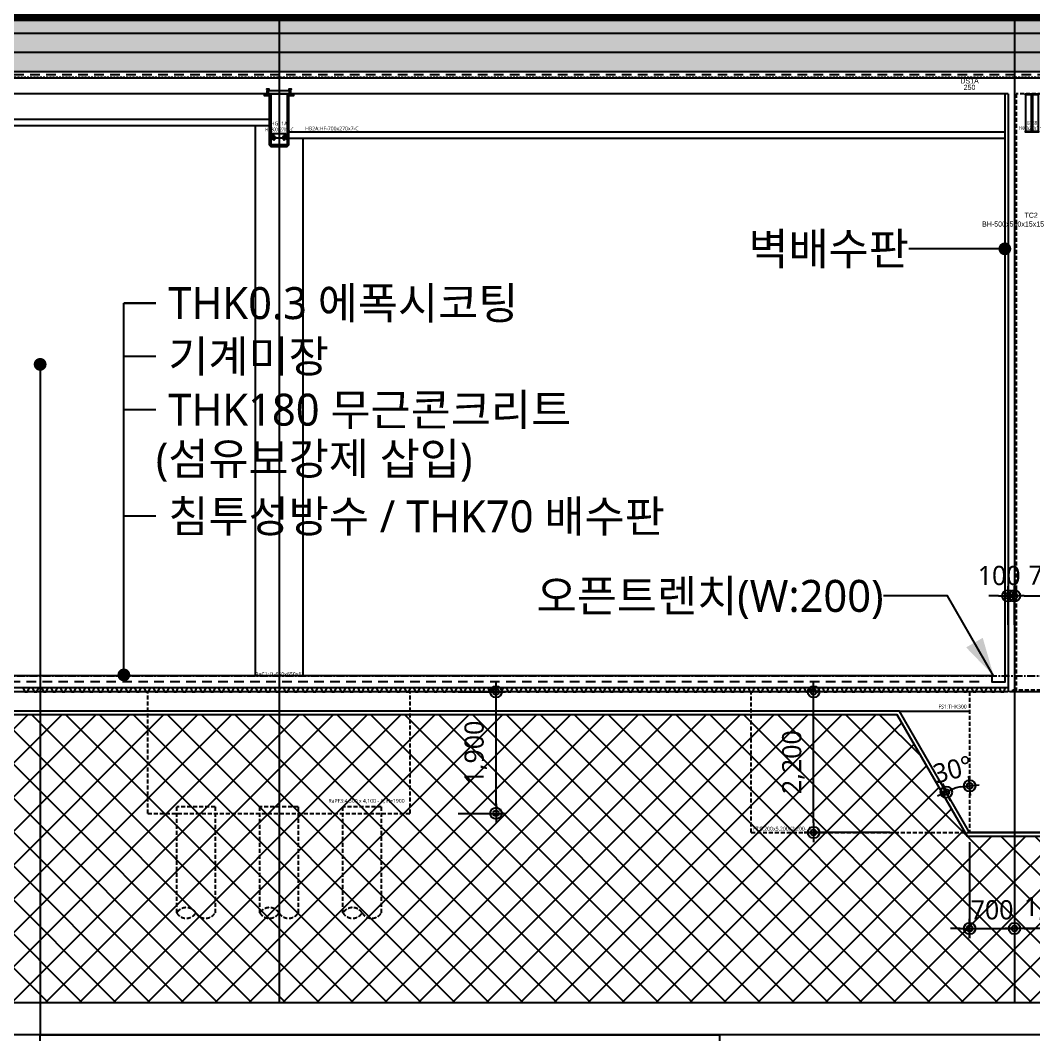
# Model space of a CAD drawing. Header units: millimetres. Extents: x 367092 to 767578, y 396038 to 811791.
# Drawn here: x 705296 to 721144, y 443014 to 458875 of the extents above; entities that cross this region are included whole.
import ezdxf
from ezdxf.enums import TextEntityAlignment as Align

# ---------------------------------------------------------------- set-up
doc = ezdxf.new("R2010")
doc.units = ezdxf.units.MM
doc.header["$LTSCALE"] = 100
doc.header["$MEASUREMENT"] = 0
doc.header["$PDSIZE"] = -10
for name, pattern in [('CENTER', [2, 1.25, -0.25, 0.25, -0.25]), ('HID', [2.5, 1.5, -1]), ('HIDDEN', [9.525, 6.35, -3.175]), ('HIDDEN2', [0.1875, 0.125, -0.0625])]:
    doc.linetypes.add(name, pattern=pattern)
doc.layers.get('0').update_dxf_attribs({"linetype": 'CONTINUOUS'})
doc.layers.get('Defpoints').update_dxf_attribs({"color": 171, "linetype": 'CONTINUOUS'})
for name, color, linetype in [('251', 251, 'CONTINUOUS'), ('BOLT', 8, 'CONTINUOUS'), ('cen', 14, 'CONTINUOUS'), ('CEN(ST)', 1, 'CENTER'), ('CON', 2, 'CONTINUOUS'), ('DIM', 7, 'CONTINUOUS'), ('ELE-6', 8, 'CONTINUOUS'), ('FIN', 8, 'CONTINUOUS'), ('FIN(내화피복)', 8, 'CONTINUOUS'), ('HAT-252', 252, 'CONTINUOUS'), ('HF', 3, 'CONTINUOUS'), ('LED', 7, 'CONTINUOUS'), ('NDIM', 7, 'CONTINUOUS'), ('plate', 8, 'CONTINUOUS'), ('STEEL', 5, 'CONTINUOUS'), ('STL', 3, 'CONTINUOUS'), ('STUD', 6, 'CONTINUOUS'), ('TEXT(MIN)', 7, 'CONTINUOUS'), ('TITLE', 7, 'CONTINUOUS'), ('wire-meshes', 1, 'CONTINUOUS'), ('배수판', 5, 'CONTINUOUS'), ('벽배수판', 3, 'CONTINUOUS')]:
    doc.layers.add(name, color=color, linetype=linetype)
doc.styles.add('CGS', font='cgse', dxfattribs={"bigfont": 'cgs'})
doc.styles.add('TE', font='malgun_0.ttf')
doc.styles.add('나눔바른고딕', font='NanumBarunGothic.ttf')
doc.dimstyles.new('BA', dxfattribs={"dimscale": 500, "dimtxt": 3, "dimasz": 1, "dimexe": 1, "dimexo": 5, "dimgap": 0.9, "dimtad": 1, "dimdec": 0, "dimdsep": 46, "dimlunit": 6, "dimtxsty": 'TE', "dimblk": 'DDD', "dimcen": 2.5, "dimclrd": 256, "dimclre": 256, "dimclrt": 3, "dimazin": 2, "dimtfac": 1, "dimtdec": 0, "dimtix": 1, "dimtmove": 2, "dimatfit": 3, "dimldrblk": 'DDD', "dimfxl": 1, "dimtolj": 1, "dimtzin": 0, "dimarcsym": 2})
doc.dimstyles.new('NDIM 1200', dxfattribs={"dimscale": 500, "dimtxt": 3, "dimasz": 1, "dimexe": 2, "dimexo": 2, "dimgap": 1, "dimtad": 1, "dimdec": 0, "dimdsep": 46, "dimtxsty": 'CGS', "dimblk": 'DOT0', "dimcen": 1, "dimdle": 8, "dimclrd": 2, "dimclre": 2, "dimclrt": 2, "dimadec": 0, "dimazin": 0, "dimtfac": 1, "dimtdec": 0, "dimtix": 1, "dimtmove": 2, "dimatfit": 3, "dimldrblk": 'DOT0', "dimfxl": 1, "dimtolj": 1, "dimtzin": 0, "dimlwd": -1, "dimlwe": -1, "dimarcsym": 0})

# ---------------------------------------------------------------- blocks, each defined once
blk = doc.blocks.new('*U325')
at = {"layer": 'BOLT'}
for p, q in [((-20, 0), (20, 0)), ((-20, 0), (-20, -4)), ((-17, 18), (17, 18)), ((20, 0), (20, -4)), ((-20, -4), (20, -4)), ((-18, -19), (-18, -6)), ((-14, -4), (14, -4)), ((-14, -20), (14, -20)), ((-10, -20), (-10, -31)), ((-10, -31), (-8, -33)), ((-10, -31), (10, -31)), ((-9, -19), (-9, -6)), ((-8, -33), (8, -33)), ((10, -31), (8, -33)), ((9, -19), (9, -6)), ((10, -20), (10, -31)), ((18, -19), (18, -6))]:
    blk.add_line(p, q, dxfattribs=at)
at = {"layer": 'BOLT', "linetype": 'HIDDEN'}
for p, q in [((-10, 18), (-10, 0)), ((10, 18), (10, 0))]:
    blk.add_line(p, q, dxfattribs=at)
at = {"layer": 'BOLT'}
for centre, radius, start, end in [((0, 13), 17.6, 15.5187, 164.4813), ((-14, -11), 6.71, 47.8966, 132.1034), ((-14, -14), 6.71, 227.8966, 312.1034), ((0, -29), 24.2, 68.2132, 111.7868), ((0, 4), 24.2, 248.2132, 291.7868), ((14, -11), 6.71, 47.8966, 132.1034), ((14, -14), 6.71, 227.8966, 312.1034)]:
    blk.add_arc(centre, radius, start, end, dxfattribs=at)
at = {"layer": 'cen'}
blk.add_line((0, 36), (0, -38), dxfattribs=at)
blk = doc.blocks.new('SB16')
at = {"layer": 'STUD'}
for p, q in [((-8, 0), (-8, 70)), ((8, 0), (8, 70))]:
    blk.add_line(p, q, dxfattribs=at)
blk.add_lwpolyline([(-15, 70), (-15, 80), (14, 80), (14, 70)], close=True, dxfattribs=at)
blk = doc.blocks.new('*U327')
at = {"layer": 'Defpoints'}
blk.add_point((0, 0), dxfattribs=at)
at = {"layer": 'HF'}
for p, q in [((-209, 0), (-147, 0)), ((-209, 0), (-209, -6)), ((209, 0), (147, 0)), ((209, 0), (209, -6)), ((-209, -6), (-147, -6)), ((-135, -18), (-135, -682)), ((-129, -18), (-129, -682)), ((129, -18), (129, -682)), ((135, -18), (135, -682)), ((209, -6), (147, -6)), ((-135, -718), (-135, -782)), ((-129, -718), (-129, -782)), ((-117, -694), (-55, -694)), ((-117, -700), (-55, -700)), ((-117, -706), (-55, -706)), ((-55, -694), (-55, -700)), ((-55, -700), (-55, -706)), ((117, -694), (55, -694)), ((55, -694), (55, -700)), ((117, -700), (55, -700)), ((55, -700), (55, -706)), ((117, -706), (55, -706)), ((129, -718), (129, -782)), ((135, -718), (135, -782)), ((-117, -794), (117, -794)), ((-117, -800), (117, -800))]:
    blk.add_line(p, q, dxfattribs=at)
for centre, radius, start, end in [((-147, -18), 18, 360, 450), ((147, -18), 18, 90, 180), ((-147, -18), 12, 360, 450), ((147, -18), 12, 90, 180), ((-117, -682), 18, 180, 270), ((-117, -718), 18, 90, 180), ((-117, -782), 18, 180, 270), ((-117, -682), 12, 180, 270), ((-117, -718), 12, 90, 180), ((-117, -782), 12, 180, 270), ((117, -682), 12, 270, 360), ((117, -682), 18, 270, 360), ((117, -718), 18, 0, 90), ((117, -718), 12, 0, 90), ((117, -782), 12, 270, 360), ((117, -782), 18, 270, 360)]:
    blk.add_arc(centre, radius, start, end, dxfattribs=at)
blk = doc.blocks.new('*U326')
for p, q in [((185, 0), (185, -50)), ((-185, 0), (-185, -50)), ((-185, 0), (185, 0)), ((-185, -50), (185, -50))]:
    blk.add_line(p, q)
at = {"linetype": 'ByBlock'}
blk.add_line((-185, -6), (185, -6), dxfattribs=at)
at = {"layer": 'Defpoints'}
blk.add_point((0, -50), dxfattribs=at)
blk = doc.blocks.new('HG11A-SEC')
at = {"layer": 'plate'}
for p, q in [((-105, -694), (-105, -619)), ((-105, -619), (105, -619)), ((105, -694), (105, -619))]:
    blk.add_line(p, q, dxfattribs=at)
for points in [[(-105, -688), (105, -688)], [(105, -694), (-105, -694)]]:
    blk.add_lwpolyline(points, dxfattribs=at)
at = {"layer": 'BOLT', "rotation": 180}
for p in [(-80, -688), (80, -688)]:
    blk.add_blockref('*U325', p, dxfattribs=at)
at = {"layer": 'HF'}
blk.add_blockref('*U327', (0, 0), dxfattribs=at)
at = {"layer": 'plate', "xscale": -1, "rotation": 180}
blk.add_blockref('*U326', (0, 0), dxfattribs=at)
at = {"layer": 'STUD'}
for p in [(-174, 0), (174, 0)]:
    blk.add_blockref('SB16', p, dxfattribs=at)
at = {"layer": 'Defpoints', "style": '나눔바른고딕'}
blk.add_text('HG11A', height=60, dxfattribs=at).set_placement((1, -512), align=Align.BOTTOM_CENTER)
at = {"layer": 'Defpoints', "style": '나눔바른고딕', "width": 0.6}
blk.add_text('HF-800x270x8-C', height=60, dxfattribs=at).set_placement((8, -605), align=Align.BOTTOM_CENTER)
blk = doc.blocks.new('DDD')
at = {"layer": 'DIM', "color": 0}
for p, q in [((-1, 0), (1, 0)), ((0, -1), (0, 1))]:
    blk.add_line(p, q, dxfattribs=at)
for radius in [0.6, 0.3]:
    blk.add_circle((0, 0), radius, dxfattribs=at)
blk = doc.blocks.new('*D252')
at = {"layer": 'Defpoints', "color": 0, "ltscale": 0.4, "transparency": 16777216}
for p in [(721542, 449875), (720842, 449275), (721542, 449275)]:
    blk.add_point(p, dxfattribs=at)
at = {"layer": 'NDIM', "lineweight": -2, "ltscale": 0.4, "transparency": 16777216}
for p, q in [((720842, 449425), (720842, 450025)), ((721542, 449425), (721542, 450025)), ((720992, 449875), (721392, 449875))]:
    blk.add_line(p, q, dxfattribs=at)
at = {"layer": 'NDIM', "lineweight": -2, "ltscale": 0.4, "transparency": 16777216, "xscale": 150, "yscale": 150, "zscale": 150, "rotation": 180}
blk.add_blockref('DDD', (720842, 449875), dxfattribs=at)
at = {"layer": 'NDIM', "lineweight": -2, "ltscale": 0.4, "transparency": 16777216, "xscale": 150, "yscale": 150, "zscale": 150}
blk.add_blockref('DDD', (721542, 449875), dxfattribs=at)
at = {"layer": 'NDIM', "color": 3, "ltscale": 0.4, "transparency": 16777216, "insert": (721397, 450196), "char_height": 300, "attachment_point": 5, "style": 'TE'}
blk.add_mtext('\\A1;700', dxfattribs=at)
blk = doc.blocks.new('*D253')
at = {"layer": 'Defpoints', "color": 0, "ltscale": 0.4, "transparency": 16777216}
for p in [(720742, 449875), (720742, 449275), (720842, 449275)]:
    blk.add_point(p, dxfattribs=at)
at = {"layer": 'NDIM', "lineweight": -2, "ltscale": 0.4, "transparency": 16777216}
for p, q in [((720742, 449425), (720742, 450025)), ((720842, 449425), (720842, 450025)), ((720592, 449875), (720442, 449875)), ((720842, 449875), (720742, 449875)), ((720992, 449875), (721142, 449875))]:
    blk.add_line(p, q, dxfattribs=at)
at = {"layer": 'NDIM', "lineweight": -2, "ltscale": 0.4, "transparency": 16777216, "xscale": 150, "yscale": 150, "zscale": 150}
blk.add_blockref('DDD', (720742, 449875), dxfattribs=at)
at = {"layer": 'NDIM', "lineweight": -2, "ltscale": 0.4, "transparency": 16777216, "xscale": 150, "yscale": 150, "zscale": 150, "rotation": 180}
blk.add_blockref('DDD', (720842, 449875), dxfattribs=at)
at = {"layer": 'NDIM', "color": 3, "ltscale": 0.4, "transparency": 16777216, "insert": (720604, 450192), "char_height": 300, "attachment_point": 5, "style": 'TE'}
blk.add_mtext('\\A1;100', dxfattribs=at)
blk = doc.blocks.new('DOT0')
blk.add_line((-3, 0), (3, 0))
at = {"color": 6}
blk.add_circle((0, 0), 0.75, dxfattribs=at)
blk = doc.blocks.new('*D255')
at = {"layer": 'Defpoints', "color": 0, "ltscale": 0.4, "transparency": 16777216}
for p in [(711392, 448375), (712735, 448375), (711392, 446475)]:
    blk.add_point(p, dxfattribs=at)
at = {"layer": 'NDIM', "lineweight": -2, "ltscale": 0.4, "transparency": 16777216}
for p, q in [((712142, 448375), (712885, 448375)), ((712735, 446625), (712735, 448225)), ((712142, 446475), (712885, 446475))]:
    blk.add_line(p, q, dxfattribs=at)
at = {"layer": 'NDIM', "lineweight": -2, "ltscale": 0.4, "transparency": 16777216, "xscale": 150, "yscale": 150, "zscale": 150}
for p, rotation in [((712735, 448375), 90), ((712735, 446475), 270)]:
    blk.add_blockref('DDD', p, dxfattribs=dict(at, rotation=rotation))
at = {"layer": 'NDIM', "color": 3, "ltscale": 0.4, "transparency": 16777216, "insert": (712419, 447425), "char_height": 300, "attachment_point": 5, "rotation": 90, "style": 'TE'}
blk.add_mtext('\\A1;1,900', dxfattribs=at)
blk = doc.blocks.new('A$C51E23882')
at = {"layer": 'TITLE'}
blk.add_lwpolyline([(8500, 0), (0, 0), (0, 5200), (8500, 5200)], close=True, dxfattribs=at)
for points in [[(8500, 3200), (0, 3200)], [(3300, 3200), (3300, 0)], [(5300, 3200), (5300, 0)], [(3300, 1600), (8500, 1600)]]:
    blk.add_lwpolyline(points, dxfattribs=at)
at = {"layer": 'TITLE', "style": '나눔바른고딕'}
for s, p in [('F.L', (4352, 2378)), ('S.L', (4352, 778))]:
    blk.add_text(s, height=700, dxfattribs=at).set_placement(p, align=Align.MIDDLE)
blk = doc.blocks.new('*U166')
at = {"layer": 'Defpoints'}
for p, q in [((-100, 283), (-100, -283)), ((100, -283), (100, 283)), ((-5.5, 0), (5.5, 0))]:
    blk.add_line(p, q, dxfattribs=at)
at = {"layer": 'STEEL', "color": 0, "linetype": 'ByBlock', "ltscale": 0.5}
for p, q in [((-5.5, 283), (-100, 283)), ((-5.5, -283), (-5.5, 283)), ((100, 283), (5.5, 283)), ((5.5, 283), (5.5, -283)), ((-100, -283), (-5.5, -283)), ((5.5, -283), (100, -283))]:
    blk.add_line(p, q, dxfattribs=at)
for points in [[(-100, 283), (-100, 300), (100, 300), (100, 283)], [(100, -283), (100, -300), (-100, -300), (-100, -283)]]:
    blk.add_lwpolyline(points, dxfattribs=at)
blk = doc.blocks.new('SG1')
at = {"layer": 'STL'}
blk.add_blockref('*U166', (0, -225), dxfattribs=at)
at = {"layer": 'Defpoints', "style": 'TE'}
for s, width, p in [('H-600x200x11x17', 0.5, (2, -459)), ('SG1,SB1', 0.6, (2, -379))]:
    blk.add_text(s, height=60, dxfattribs=dict(at, width=width)).set_placement(p, align=Align.MIDDLE_CENTER)
blk = doc.blocks.new('*D330')
at = {"layer": 'Defpoints', "color": 0, "ltscale": 0.4, "transparency": 16777216}
for p in [(717702, 448375), (719045, 448375), (719045, 446175)]:
    blk.add_point(p, dxfattribs=at)
at = {"layer": 'NDIM', "lineweight": -2, "ltscale": 0.4, "transparency": 16777216}
for p, q in [((718895, 448375), (717552, 448375)), ((717702, 446325), (717702, 448225)), ((718895, 446175), (717552, 446175))]:
    blk.add_line(p, q, dxfattribs=at)
at = {"layer": 'NDIM', "lineweight": -2, "ltscale": 0.4, "transparency": 16777216, "xscale": 150, "yscale": 150, "zscale": 150}
for p, rotation in [((717702, 448375), 90), ((717702, 446175), 270)]:
    blk.add_blockref('DDD', p, dxfattribs=dict(at, rotation=rotation))
at = {"layer": 'NDIM', "color": 3, "ltscale": 0.4, "transparency": 16777216, "insert": (717386, 447275), "char_height": 300, "attachment_point": 5, "rotation": 90, "style": 'TE'}
blk.add_mtext('\\A1;2,200', dxfattribs=at)
blk = doc.blocks.new('*D331')
at = {"layer": 'Defpoints', "color": 0, "ltscale": 0.4, "transparency": 16777216}
for p in [(720142, 446175), (720842, 446175), (720842, 444675)]:
    blk.add_point(p, dxfattribs=at)
at = {"layer": 'NDIM', "lineweight": -2, "ltscale": 0.4, "transparency": 16777216}
for p, q in [((720142, 446025), (720142, 444525)), ((720842, 446025), (720842, 444525)), ((719992, 444675), (719842, 444675)), ((720142, 444675), (720842, 444675)), ((720992, 444675), (721142, 444675))]:
    blk.add_line(p, q, dxfattribs=at)
at = {"layer": 'NDIM', "lineweight": -2, "ltscale": 0.4, "transparency": 16777216, "xscale": 150, "yscale": 150, "zscale": 150}
blk.add_blockref('DDD', (720142, 444675), dxfattribs=at)
at = {"layer": 'NDIM', "lineweight": -2, "ltscale": 0.4, "transparency": 16777216, "xscale": 150, "yscale": 150, "zscale": 150, "rotation": 180}
blk.add_blockref('DDD', (720842, 444675), dxfattribs=at)
at = {"layer": 'NDIM', "color": 3, "ltscale": 0.4, "transparency": 16777216, "insert": (720492, 444965), "char_height": 300, "attachment_point": 5, "style": 'TE'}
blk.add_mtext('\\A1;700', dxfattribs=at)
blk = doc.blocks.new('*D332')
at = {"layer": 'Defpoints', "color": 0, "ltscale": 0.4, "transparency": 16777216}
for p in [(719420, 447425), (720142, 447425), (720015, 446894), (720142, 446175), (720142, 446175)]:
    blk.add_point(p, dxfattribs=at)
at = {"layer": 'NDIM', "lineweight": -2, "ltscale": 0.4, "transparency": 16777216}
blk.add_arc((720142, 446175), 730, 101.7945, 108.2055, dxfattribs=at)
at = {"layer": 'NDIM', "lineweight": -2, "ltscale": 0.4, "transparency": 16777216, "xscale": 150, "yscale": 150, "zscale": 150}
for p, rotation in [((719777, 446807), 204.1027424102776), ((720142, 446905), 5.89725758960266)]:
    blk.add_blockref('DDD', p, dxfattribs=dict(at, rotation=rotation))
at = {"layer": 'NDIM', "color": 3, "ltscale": 0.4, "transparency": 16777216, "insert": (719878, 447160), "char_height": 300, "attachment_point": 5, "rotation": 15, "style": 'TE'}
blk.add_mtext('\\A1;30°', dxfattribs=at)
blk = doc.blocks.new('*D333')
at = {"layer": 'Defpoints', "color": 0, "ltscale": 0.4, "transparency": 16777216}
for p in [(720842, 446175), (722142, 446175), (720842, 444675)]:
    blk.add_point(p, dxfattribs=at)
at = {"layer": 'NDIM', "lineweight": -2, "ltscale": 0.4, "transparency": 16777216}
for p, q in [((720842, 446025), (720842, 444525)), ((722142, 446025), (722142, 444525)), ((721992, 444675), (720992, 444675))]:
    blk.add_line(p, q, dxfattribs=at)
at = {"layer": 'NDIM', "lineweight": -2, "ltscale": 0.4, "transparency": 16777216, "xscale": 150, "yscale": 150, "zscale": 150, "rotation": 180}
blk.add_blockref('DDD', (720842, 444675), dxfattribs=at)
at = {"layer": 'NDIM', "lineweight": -2, "ltscale": 0.4, "transparency": 16777216, "xscale": 150, "yscale": 150, "zscale": 150}
blk.add_blockref('DDD', (722142, 444675), dxfattribs=at)
at = {"layer": 'NDIM', "color": 3, "ltscale": 0.4, "transparency": 16777216, "insert": (721492, 444991), "char_height": 300, "attachment_point": 5, "style": 'TE'}
blk.add_mtext('\\A1;1,300', dxfattribs=at)

msp = doc.modelspace()

# ---------------------------------------------------------------- hatches: boundary and pattern name
at = {"layer": '251', "ltscale": 10000}
h = msp.add_hatch(dxfattribs=at)
h.set_pattern_fill('DASH', color=256, scale=800)
h.set_pattern_definition([(0, (620184.56, 441720.9), (100, 100), [100, -100])])
h.paths.add_polyline_path([(735076.8, 458374.8), (693321.8, 458374.8), (693321.8, 458074.8), (735076.8, 458074.8)])
at = {"layer": 'HAT-252', "ltscale": 10000}
h = msp.add_hatch(dxfattribs=at)
h.set_pattern_fill('ANSI31', color=256, scale=200, angle=135)
h.paths.add_polyline_path([(734026.9, 458874.8), (734026.9, 458894.8), (734076.9, 458894.8), (734076.9, 459024.8), (700591.8, 459024.8), (700591.8, 458874.8)])
at = {"layer": 'HAT-252', "ltscale": 100}
h = msp.add_hatch(dxfattribs=at)
h.set_pattern_fill('GOST_GROUND', color=256, scale=30)
h.set_pattern_definition([(45, (-34458612.32, 1552683.68), (424.2640687, -3e-14), [600]), (45, (-34458522.32, 1552683.68), (424.2640687, -3e-14), [600]), (45, (-34458432.32, 1552683.68), (424.2640687, -3e-14), [600])])
h.paths.add_polyline_path([(734026.9, 458674.8), (734026.9, 458874.8), (693321.8, 458874.8), (693321.8, 458674.8)])
h = msp.add_hatch(dxfattribs=at)
h.set_pattern_fill('GOST_GROUND', color=256, scale=30, angle=90)
h.set_pattern_definition([(135, (575650, 432665.73), (3e-14, 424.26407), [600]), (135, (575650, 432755.73), (3e-14, 424.26407), [600]), (135, (575650, 432845.73), (3e-14, 424.26407), [600])])
h.paths.add_polyline_path([(693321.8, 458374.8), (693321.8, 458674.8), (734026.9, 458674.8), (734026.9, 458374.8)])
at = {"layer": 'HAT-252', "ltscale": 10000}
h = msp.add_hatch(dxfattribs=at)
h.set_pattern_fill('ANSI37', color=256, scale=3000)
h.set_pattern_definition([(45, (523541.84, 432665.73), (-265.16504, 265.16504), []), (135, (523541.84, 432665.73), (-265.16504, -265.16504), [])])
h.paths.add_polyline_path([(735076.8, 457074.8), (735041.8, 457074.8), (735041.8, 446174.8), (735141.8, 446174.8), (735141.8, 446114.8), (730941.8, 446114.8), (730941.8, 446174.8), (731041.8, 446174.8), (731041.8, 448374.8), (734241.8, 448374.8), (734241.8, 457724.8), (724341.8, 457724.8), (724341.8, 457524.8), (724241.8, 457524.8), (724241.8, 457724.8), (722541.8, 457724.8), (722541.8, 457689.8), (721576.8, 457689.8), (721576.8, 448374.8), (722141.8, 448374.8), (722141.8, 446174.8), (722241.8, 446174.8), (722241.8, 446114.8), (720107.2, 446114.8), (719010.2, 448014.8), (693342, 448014.8), (693226.5, 447814.8), (682238, 447814.8), (682122.5, 448014.8), (680492, 448014.8), (680376.5, 447814.8), (677849.7, 447814.8), (677676.5, 447514.8), (666841.9, 447514.8), (666841.9, 443513.8), (737341.8, 443513.8), (737341.8, 458484.8), (735076.8, 458484.8)])

# ---------------------------------------------------------------- linework, layer by layer
at = {"layer": '251', "ltscale": 0.5}
for points in [[(693321.8, 458374.8), (734026.9, 458374.8), (734026.9, 458874.8)], [(693321.8, 458674.8), (734026.9, 458674.8)], [(693211.8, 458074.8), (735076.8, 458074.8), (735076.8, 457074.8)]]:
    msp.add_lwpolyline(points, dxfattribs=at)
at = {"layer": 'CEN(ST)', "ltscale": 10000}
for p, q in [((709341.8, 514524.8), (709341.8, 443513.8)), ((720841.8, 514524.8), (720841.8, 443513.8))]:
    msp.add_line(p, q, dxfattribs=at)
at = {"layer": 'CEN(ST)'}
msp.add_line((665841.8, 448624.8), (737341.8, 448624.8), dxfattribs=at)
msp.add_line((665841.8, 448624.8), (737341.8, 448624.8), dxfattribs=at)
at = {"layer": 'CON', "ltscale": 10000}
msp.add_line((720741.8, 457724.8), (693191.8, 457724.8), dxfattribs=at)
at = {"layer": 'CON', "ltscale": 0.1}
for p, q in [((720741.8, 457724.8), (720741.8, 448374.8)), ((720741.8, 448374.8), (693191.8, 448374.8)), ((719044.9, 448074.8), (693307.3, 448074.8)), ((720141.8, 446174.8), (719044.9, 448074.8)), ((722141.8, 446174.8), (720141.8, 446174.8))]:
    msp.add_line(p, q, dxfattribs=at)
at = {"layer": 'CON', "ltscale": 1000}
msp.add_lwpolyline([(693191.8, 457974.8), (735041.8, 457974.8), (735041.8, 446174.8)], dxfattribs=at)
at = {"layer": 'Defpoints', "ltscale": 10000}
for points in [[(737841.8, 443013.8), (665341.8, 443013.8), (665341.8, 515024.8), (737841.8, 515024.8)], [(737341.8, 443513.8), (665841.8, 443513.8), (665841.8, 514524.8), (737341.8, 514524.8)]]:
    msp.add_lwpolyline(points, close=True, dxfattribs=at)
at = {"layer": 'ELE-6', "linetype": 'HIDDEN2', "ltscale": 5}
for p, q in [((720866.8, 457724.8), (720866.8, 448404.8)), ((721366.8, 457724.8), (720866.8, 457724.8)), ((707291.8, 446474.8), (707291.8, 448374.8)), ((711391.8, 446474.8), (711391.8, 448374.8)), ((716722.8, 446174.8), (716722.8, 448374.8)), ((707741.8, 444918.2), (707741.8, 446574.8)), ((708341.8, 446574.8), (707741.8, 446574.8)), ((708341.8, 446574.8), (708341.8, 444918.2)), ((709041.8, 444918.2), (709041.8, 446574.8)), ((709641.8, 446574.8), (709041.8, 446574.8)), ((709641.8, 446574.8), (709641.8, 444918.2)), ((710341.8, 444918.2), (710341.8, 446574.8)), ((710941.8, 446574.8), (710341.8, 446574.8)), ((710941.8, 446574.8), (710941.8, 444918.2)), ((707291.8, 446474.8), (711391.8, 446474.8)), ((716722.8, 446174.8), (721922.8, 446174.8))]:
    msp.add_line(p, q, dxfattribs=at)
at = {"layer": 'ELE-6', "ltscale": 10000}
for p, q in [((709206.8, 457324.8), (701476.8, 457324.8)), ((709206.8, 457224.8), (701476.8, 457224.8)), ((708966.8, 457224.8), (708966.8, 448624.8)), ((720691.8, 457124.8), (709476.8, 457124.8)), ((720691.8, 457024.8), (709476.8, 457024.8)), ((709716.8, 457024.8), (709716.8, 448624.8))]:
    msp.add_line(p, q, dxfattribs=at)
at = {"layer": 'ELE-6', "linetype": 'HIDDEN2', "ltscale": 5}
for points in [[(720816.8, 448404.8), (721416.8, 448404.8), (721416.8, 448374.8), (720816.8, 448374.8)], [(722141.8, 448374.8), (720141.8, 448374.8), (720141.8, 446174.8), (722141.8, 446174.8)]]:
    msp.add_lwpolyline(points, close=True, dxfattribs=at)
for centre, start, end in [((707891.8, 444823.8), 32.17212, 147.82788), ((707891.8, 445012.5), 212.17212, 327.82788), ((708191.8, 445012.5), 212.17212, 327.82788), ((709191.8, 444823.8), 32.17212, 147.82788), ((709191.8, 445012.5), 212.17212, 327.82788), ((709491.8, 445012.5), 212.17212, 327.82788), ((710491.8, 444823.8), 32.17212, 147.82788), ((710491.8, 445012.5), 212.17212, 327.82788), ((710791.8, 445012.5), 212.17212, 327.82788)]:
    msp.add_arc(centre, 177.2, start, end, dxfattribs=at)
at = {"layer": 'FIN', "linetype": 'HIDDEN2', "ltscale": 0.5}
msp.add_line((719044.9, 448074.8), (720141.8, 448074.8), dxfattribs=at)
at = {"layer": 'FIN'}
for points in [[(720491.8, 448624.8), (693391.8, 448624.8), (693391.8, 448524.8), (693191.8, 448524.8)], [(720741.8, 448624.8), (720691.8, 448624.8), (720691.8, 448524.8), (720491.8, 448524.8), (720491.8, 448624.8)], [(693191.8, 448444.8), (720741.8, 448444.8)]]:
    msp.add_lwpolyline(points, dxfattribs=at)
at = {"layer": 'FIN', "ltscale": 0.1}
msp.add_lwpolyline([(722141.8, 446174.8), (722241.8, 446174.8), (722241.8, 446114.8), (720107.2, 446114.8), (719010.2, 448014.8), (693342, 448014.8), (693226.5, 447814.8), (682238, 447814.8), (682122.5, 448014.8), (680492, 448014.8), (680376.5, 447814.8), (677849.7, 447814.8), (677676.5, 447514.8), (666841.9, 447514.8)], dxfattribs=at)
at = {"layer": 'FIN(내화피복)', "ltscale": 10000}
msp.add_lwpolyline([(709111.9, 457724.8), (709111.9, 457697.8), (709185.9, 457697.8), (709185.9, 456942.8, 0.4142136), (709224.9, 456903.8), (709458.9, 456903.8, 0.4142136), (709497.9, 456942.8), (709497.9, 457697.8), (709571.9, 457697.8), (709571.9, 457724.8)], format="xyb", dxfattribs=at)
at = {"layer": 'HAT-252', "linetype": 'HID', "ltscale": 0.2}
msp.add_lwpolyline([(693201.8, 459454.8), (693201.8, 457984.8), (735051.8, 457984.8), (735051.8, 457074.8)], dxfattribs=at)
at = {"layer": 'LED', "ltscale": 10000}
for points in [[(707415.2, 454452.9), (706915.2, 454452.9)], [(707415.2, 453619.6), (706915.2, 453619.6)], [(707415.2, 452786.3), (706915.2, 452786.3)], [(707415.2, 451119.6), (706915.2, 451119.6)]]:
    msp.add_lwpolyline(points, dxfattribs=at)
at = {"layer": 'LED'}
msp.add_lwpolyline([(720517.2, 448624.8), (719795.5, 449874.8), (718795.5, 449874.8)], dxfattribs=at)
msp.add_solid([(720517.2, 448624.8), (720347.1, 449219.4), (720087.3, 449069.4)], dxfattribs=at)
at = {"layer": 'wire-meshes', "linetype": 'HID'}
for points in [[(693201.8, 458024.8), (735076.8, 458024.8)], [(693391.8, 448534.8), (720366.3, 448534.8)]]:
    msp.add_lwpolyline(points, dxfattribs=at)
at = {"layer": '배수판'}
msp.add_lwpolyline([(705295.3, 448444.8), (705338.1, 448444.8), (705368, 448374.8), (705410.8, 448374.8), (705440.7, 448444.8), (705483.5, 448444.8), (705513.4, 448374.8), (705556.2, 448374.8), (705586.1, 448444.8), (705628.9, 448444.8), (705658.8, 448374.8), (705701.6, 448374.8), (705731.5, 448444.8), (705774.3, 448444.8), (705804.2, 448374.8), (705847, 448374.8), (705876.9, 448444.8), (705919.7, 448444.8), (705949.6, 448374.8), (705992.4, 448374.8), (706022.3, 448444.8), (706065.1, 448444.8), (706095, 448374.8), (706137.8, 448374.8), (706167.7, 448444.8), (706210.5, 448444.8), (706240.4, 448374.8), (706283.2, 448374.8), (706313.1, 448444.8), (706355.9, 448444.8), (706385.8, 448374.8), (706428.6, 448374.8), (706458.5, 448444.8), (706501.3, 448444.8), (706531.2, 448374.8), (706574, 448374.8), (706603.9, 448444.8), (706646.7, 448444.8), (706676.6, 448374.8), (706719.4, 448374.8), (706749.3, 448444.8), (706792.1, 448444.8), (706822, 448374.8), (706864.8, 448374.8), (706894.7, 448444.8), (706937.5, 448444.8), (706967.4, 448374.8), (707010.2, 448374.8), (707040.1, 448444.8), (707082.9, 448444.8), (707112.8, 448374.8), (707155.6, 448374.8), (707185.5, 448444.8), (707228.3, 448444.8), (707258.2, 448374.8), (707301, 448374.8), (707330.9, 448444.8), (707373.7, 448444.8), (707403.6, 448374.8), (707446.4, 448374.8), (707476.3, 448444.8), (707519.1, 448444.8), (707549, 448374.8), (707591.8, 448374.8), (707621.7, 448444.8), (707664.5, 448444.8), (707694.4, 448374.8), (707737.2, 448374.8), (707767.1, 448444.8), (707809.9, 448444.8), (707839.8, 448374.8), (707882.6, 448374.8), (707912.5, 448444.8), (707955.3, 448444.8), (707985.2, 448374.8), (708028, 448374.8), (708057.9, 448444.8), (708100.7, 448444.8), (708130.6, 448374.8), (708173.4, 448374.8), (708203.3, 448444.8), (708246.1, 448444.8), (708276, 448374.8), (708318.8, 448374.8), (708348.7, 448444.8), (708391.5, 448444.8), (708421.4, 448374.8), (708464.2, 448374.8), (708494.1, 448444.8), (708536.9, 448444.8), (708566.8, 448374.8), (708609.6, 448374.8), (708639.5, 448444.8), (708682.3, 448444.8), (708712.2, 448374.8), (708755, 448374.8), (708784.9, 448444.8), (708827.7, 448444.8), (708857.6, 448374.8), (708900.4, 448374.8), (708930.3, 448444.8), (708973.1, 448444.8), (709003, 448374.8), (709045.8, 448374.8), (709075.7, 448444.8), (709118.5, 448444.8), (709148.4, 448374.8), (709191.2, 448374.8), (709221.1, 448444.8), (709263.9, 448444.8), (709293.8, 448374.8), (709336.6, 448374.8), (709366.5, 448444.8), (709409.3, 448444.8), (709439.2, 448374.8), (709482, 448374.8), (709511.9, 448444.8), (709554.7, 448444.8), (709584.6, 448374.8), (709627.4, 448374.8), (709657.3, 448444.8), (709700.1, 448444.8), (709730, 448374.8), (709772.8, 448374.8), (709802.7, 448444.8), (709845.5, 448444.8), (709875.4, 448374.8), (709918.2, 448374.8), (709948.1, 448444.8), (709990.9, 448444.8), (710020.8, 448374.8), (710063.6, 448374.8), (710093.5, 448444.8), (710136.3, 448444.8), (710166.2, 448374.8), (710209, 448374.8), (710238.9, 448444.8), (710281.7, 448444.8), (710311.6, 448374.8), (710354.3, 448374.8), (710384.3, 448444.8), (710427, 448444.8), (710457, 448374.8), (710499.7, 448374.8), (710529.7, 448444.8), (710572.4, 448444.8), (710602.4, 448374.8), (710645.1, 448374.8), (710675.1, 448444.8), (710717.8, 448444.8), (710747.8, 448374.8), (710790.5, 448374.8), (710820.5, 448444.8), (710863.2, 448444.8), (710893.2, 448374.8), (710935.9, 448374.8), (710965.9, 448444.8), (711008.6, 448444.8), (711038.6, 448374.8), (711081.3, 448374.8), (711111.3, 448444.8), (711154, 448444.8), (711184, 448374.8), (711226.7, 448374.8), (711256.7, 448444.8), (711299.4, 448444.8), (711329.4, 448374.8), (711372.1, 448374.8), (711402.1, 448444.8), (711444.8, 448444.8), (711474.8, 448374.8), (711517.5, 448374.8), (711547.5, 448444.8), (711590.2, 448444.8), (711620.2, 448374.8), (711641.5, 448374.8), (711662.9, 448374.8), (711692.9, 448444.8), (711735.6, 448444.8), (711765.6, 448374.8), (711808.3, 448374.8), (711838.3, 448444.8), (711859.6, 448444.8), (711878, 448444.8), (711907.9, 448374.8), (711950.7, 448374.8), (711980.6, 448444.8), (712023.3, 448444.8), (712053.3, 448374.8), (712096, 448374.8), (712126, 448444.8), (712168.7, 448444.8), (712198.7, 448374.8), (712241.4, 448374.8), (712271.4, 448444.8), (712314.1, 448444.8), (712344.1, 448374.8), (712386.8, 448374.8), (712416.8, 448444.8), (712459.5, 448444.8), (712489.5, 448374.8), (712532.2, 448374.8), (712562.2, 448444.8), (712604.9, 448444.8), (712634.9, 448374.8), (712677.6, 448374.8), (712707.6, 448444.8), (712750.3, 448444.8), (712780.3, 448374.8), (712823, 448374.8), (712853, 448444.8), (712895.7, 448444.8), (712925.7, 448374.8), (712968.4, 448374.8), (712998.4, 448444.8), (713041.1, 448444.8), (713071.1, 448374.8), (713113.8, 448374.8), (713143.8, 448444.8), (713186.5, 448444.8), (713216.5, 448374.8), (713259.2, 448374.8), (713289.2, 448444.8), (713331.9, 448444.8), (713361.9, 448374.8), (713404.6, 448374.8), (713434.6, 448444.8), (713477.3, 448444.8), (713507.3, 448374.8), (713550, 448374.8), (713580, 448444.8), (713622.7, 448444.8), (713652.7, 448374.8), (713695.4, 448374.8), (713725.4, 448444.8), (713768.1, 448444.8), (713798.1, 448374.8), (713840.8, 448374.8), (713870.8, 448444.8), (713913.5, 448444.8), (713943.4, 448374.8), (713986.2, 448374.8), (714016.1, 448444.8), (714058.9, 448444.8), (714088.8, 448374.8), (714131.6, 448374.8), (714161.5, 448444.8), (714204.3, 448444.8), (714234.2, 448374.8), (714277, 448374.8), (714306.9, 448444.8), (714349.7, 448444.8), (714379.6, 448374.8), (714422.4, 448374.8), (714452.3, 448444.8), (714495.1, 448444.8), (714525, 448374.8), (714567.8, 448374.8), (714597.7, 448444.8), (714640.5, 448444.8), (714670.4, 448374.8), (714713.2, 448374.8), (714743.1, 448444.8), (714785.9, 448444.8), (714815.8, 448374.8), (714858.6, 448374.8), (714888.5, 448444.8), (714931.3, 448444.8), (714961.2, 448374.8), (715004, 448374.8), (715033.9, 448444.8), (715076.7, 448444.8), (715106.6, 448374.8), (715149.4, 448374.8), (715179.3, 448444.8), (715222.1, 448444.8), (715252, 448374.8), (715294.8, 448374.8), (715324.7, 448444.8), (715367.5, 448444.8), (715397.4, 448374.8), (715440.2, 448374.8), (715470.1, 448444.8), (715512.9, 448444.8), (715542.8, 448374.8), (715585.6, 448374.8), (715615.5, 448444.8), (715658.3, 448444.8), (715688.2, 448374.8), (715731, 448374.8), (715760.9, 448444.8), (715803.7, 448444.8), (715833.6, 448374.8), (715876.4, 448374.8), (715906.3, 448444.8), (715949.1, 448444.8), (715979, 448374.8), (716021.8, 448374.8), (716051.7, 448444.8), (716094.5, 448444.8), (716124.4, 448374.8), (716167.2, 448374.8), (716197.1, 448444.8), (716239.9, 448444.8), (716269.8, 448374.8), (716312.6, 448374.8), (716342.5, 448444.8), (716385.3, 448444.8), (716415.2, 448374.8), (716458, 448374.8), (716487.9, 448444.8), (716530.7, 448444.8), (716560.6, 448374.8), (716603.4, 448374.8), (716633.3, 448444.8), (716676.1, 448444.8), (716706, 448374.8), (716748.8, 448374.8), (716778.7, 448444.8), (716821.5, 448444.8), (716851.4, 448374.8), (716894.2, 448374.8), (716924.1, 448444.8), (716966.9, 448444.8), (716996.8, 448374.8), (717039.6, 448374.8), (717069.5, 448444.8), (717112.3, 448444.8), (717142.2, 448374.8), (717185, 448374.8), (717214.9, 448444.8), (717257.7, 448444.8), (717287.6, 448374.8), (717330.4, 448374.8), (717360.3, 448444.8), (717403.1, 448444.8), (717433, 448374.8), (717475.8, 448374.8), (717505.7, 448444.8), (717548.5, 448444.8), (717578.4, 448374.8), (717621.2, 448374.8), (717651.1, 448444.8), (717693.9, 448444.8), (717723.8, 448374.8), (717766.6, 448374.8), (717796.5, 448444.8), (717839.3, 448444.8), (717869.2, 448374.8), (717912, 448374.8), (717941.9, 448444.8), (717984.7, 448444.8), (718014.6, 448374.8), (718057.4, 448374.8), (718087.3, 448444.8), (718130.1, 448444.8), (718160, 448374.8), (718202.8, 448374.8), (718232.7, 448444.8), (718275.5, 448444.8), (718305.4, 448374.8), (718348.2, 448374.8), (718378.1, 448444.8), (718420.9, 448444.8), (718450.8, 448374.8), (718493.6, 448374.8), (718523.5, 448444.8), (718566.3, 448444.8), (718596.2, 448374.8), (718639, 448374.8), (718668.9, 448444.8), (718711.7, 448444.8), (718741.6, 448374.8), (718784.4, 448374.8), (718814.3, 448444.8), (718857.1, 448444.8), (718887, 448374.8), (718929.8, 448374.8), (718959.7, 448444.8), (719002.5, 448444.8), (719032.4, 448374.8), (719075.2, 448374.8), (719105.1, 448444.8), (719147.9, 448444.8), (719177.8, 448374.8), (719220.6, 448374.8), (719250.5, 448444.8), (719293.3, 448444.8), (719323.2, 448374.8), (719366, 448374.8), (719395.9, 448444.8), (719438.7, 448444.8), (719468.6, 448374.8), (719511.4, 448374.8), (719541.3, 448444.8), (719584.1, 448444.8), (719614, 448374.8), (719656.8, 448374.8), (719686.7, 448444.8), (719729.5, 448444.8), (719759.4, 448374.8), (719802.2, 448374.8), (719832.1, 448444.8), (719874.9, 448444.8), (719904.8, 448374.8), (719947.6, 448374.8), (719977.5, 448444.8), (720020.3, 448444.8), (720050.2, 448374.8), (720093, 448374.8), (720122.9, 448444.8), (720165.7, 448444.8), (720195.6, 448374.8), (720238.4, 448374.8), (720268.3, 448444.8), (720311.1, 448444.8), (720341, 448374.8), (720383.8, 448374.8), (720413.7, 448444.8), (720456.5, 448444.8), (720486.4, 448374.8), (720529.2, 448374.8), (720559.1, 448444.8), (720601.9, 448444.8), (720631.8, 448374.8), (720674.6, 448374.8), (720704.5, 448444.8), (720741.8, 448444.8)], dxfattribs=at)
at = {"layer": '벽배수판', "ltscale": 0.1}
for p in [(720691.8, 457724.8), (720691.8, 448624.8)]:
    msp.add_line(p, (720691.8, 448624.8), dxfattribs=at)

# ---------------------------------------------------------------- block references
msp.add_blockref('HG11A-SEC', (709341.8, 457724.8))
at = {"xscale": 1.25, "yscale": 1.25, "zscale": 1.25}
msp.add_blockref('A$C51E23882', (705606.4, 436513.8), dxfattribs=at)
at = {"layer": 'STL'}
msp.add_blockref('SG1', (721116.8, 457649.8), dxfattribs=at)

# ---------------------------------------------------------------- texts
at = {"layer": 'Defpoints'}
for s, height, style, p in [('DS1A', 80, 'CGS', (720140.4, 457862.7)), ('250', 80, 'CGS', (720140.4, 457762.7)), ('HB2A:HF-700x270x7-C', 60, 'TE', (710166.8, 457134.8)), ('TC2', 80, 'CGS', (721102.9, 455762.4)), ('BH-500x500x15x15', 80, 'CGS', (720821.5, 455625.1)), ('RaC1:ㅁ-650x650x12', 60, 'TE', (709354.2, 448604.6)), ('FS1:THK300', 60, 'TE', (719875, 448095.8)), ('RaPF3:4,500 x 4,100 - A, H=1900', 60, 'TE', (710710.7, 446622.6)), ('F7:5,200x5,200X2,200- A', 60, 'TE', (717207.7, 446187.1))]:
    msp.add_text(s, height=height, dxfattribs=dict(at, style=style)).set_placement(p, align=Align.BOTTOM_CENTER)
at = {"layer": 'TEXT(MIN)', "style": '나눔바른고딕'}
for s, p in [('벽배수판', (719191.8, 455301.4)), ('오픈트렌치(W:200)', (718795.5, 449874.8))]:
    msp.add_text(s, height=500, dxfattribs=at).set_placement(p, align=Align.MIDDLE_RIGHT)
for s, p in [('THK0.3 에폭시코팅', (707610.9, 454452.9)), ('기계미장', (707610.9, 453619.6)), ('THK180 무근콘크리트', (707610.9, 452786.3)), ('(섬유보강제 삽입)', (707415.2, 452020.8)), ('침투성방수 / THK70 배수판', (707610.9, 451119.6))]:
    msp.add_text(s, height=500, dxfattribs=at).set_placement(p, align=Align.MIDDLE_LEFT)

# ---------------------------------------------------------------- dimensions: what is measured, and where the dimension line sits
at = {"layer": 'NDIM', "ltscale": 0.4}
dim = msp.add_linear_dim(base=(720741.8, 449874.8), p1=(720841.8, 449274.8), p2=(720741.8, 449274.8), angle=180, dimstyle='BA', override={"dimscale": 150, "dimtxt": 2, "dimexo": 1}, dxfattribs=at)
dim.commit()
dim.dimension.update_dxf_attribs({"geometry": '*D253', "text_midpoint": (720603.8, 450191.5), "dimtype": 160})
dim = msp.add_linear_dim(base=(721541.8, 449874.8), p1=(720841.8, 449274.8), p2=(721541.8, 449274.8), dimstyle='BA', override={"dimscale": 150, "dimtxt": 2, "dimexo": 1}, dxfattribs=at)
dim.commit()
dim.dimension.update_dxf_attribs({"geometry": '*D252', "text_midpoint": (721397, 450196.5), "dimtype": 160})
for base, p1, p2, angle, override, picture, middle in [((712735.2, 448374.8), (711391.8, 446474.8), (711391.8, 448374.8), 90, {"dimscale": 150, "dimtxt": 2}, '*D255', (712419.2, 447424.8)), ((717701.5, 448374.8), (719044.9, 446174.8), (719044.9, 448374.8), 90, {"dimscale": 150, "dimtxt": 2, "dimexo": 1}, '*D330', (717386.4, 447274.8)), ((720841.8, 444674.8), (722141.8, 446174.8), (720841.8, 446174.8), 180, {"dimscale": 150, "dimtxt": 2, "dimexo": 1}, '*D333', (721491.8, 444990.8))]:
    dim = msp.add_linear_dim(base=base, p1=p1, p2=p2, angle=angle, dimstyle='BA', override=override, dxfattribs=at)
    dim.commit()
    dim.dimension.update_dxf_attribs({"geometry": picture, "text_midpoint": middle})
dim = msp.add_angular_dim_2l(base=(720015.1, 446893.6), line1=((720141.8, 446174.8), (720141.8, 447424.8)), line2=((720141.8, 446174.8), (719420.2, 447424.8)), dimstyle='BA', override={"dimscale": 150, "dimtxt": 2}, dxfattribs=at)
dim.commit()
dim.dimension.update_dxf_attribs({"geometry": '*D332', "text_midpoint": (719877.9, 447160)})
dim = msp.add_linear_dim(base=(720841.8, 444674.8), p1=(720141.8, 446174.8), p2=(720841.8, 446174.8), dimstyle='BA', override={"dimscale": 150, "dimtxt": 2, "dimexo": 1}, dxfattribs=at)
dim.commit()
dim.dimension.update_dxf_attribs({"geometry": '*D331', "text_midpoint": (720491.8, 444964.8)})

# ---------------------------------------------------------------- leaders
at = {"layer": 'LED', "ltscale": 10000}
for points in [[(720691.8, 455301.4), (719191.8, 455301.4)], [(706915.2, 448639.1), (706915.2, 452786.3), (706915.2, 453619.6), (706915.2, 454452.9), (707415.2, 454452.9)], [(705606.4, 453494.7), (705606.4, 443013.8)]]:
    msp.add_leader(points, dimstyle='NDIM 1200', override={"dimasz": 0.4, "dimtad": 0, "dimclrd": 256, "dimldrblk": 'Dot'}, dxfattribs=at)

doc.saveas('drawing.dxf')
